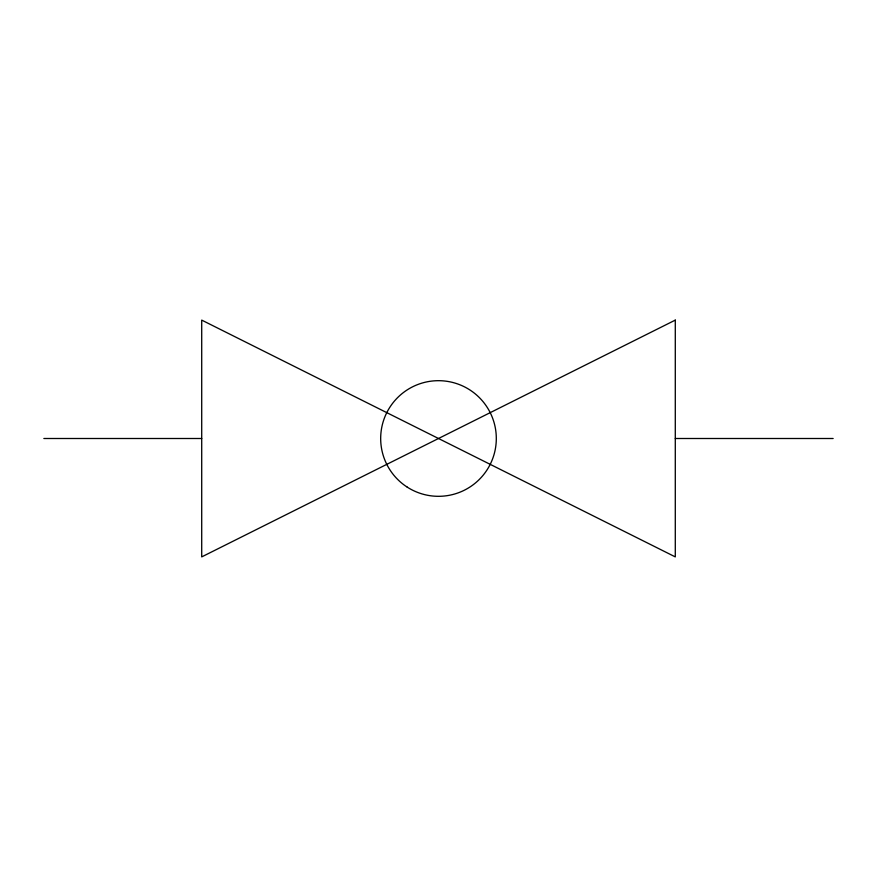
<?xml version="1.0" encoding="UTF-8"?>
<svg xmlns="http://www.w3.org/2000/svg" width="877" height="877" viewBox="0 0 877 877"><rect width="100%" height="100%" fill="white"/><g stroke="black" fill="none" stroke-linecap="round" stroke-linejoin="round"><path stroke-width="1.32" d="M43.85 438.5L201.71 438.5M675.29 438.5L833.15 438.5M675.29 320.105L201.71 556.895L201.71 320.105L675.29 556.895L675.29 320.105M407.235 487.13A57.805 57.805 0 0 0 496.239 441.263A57.805 57.805 0 0 0 412.015 387.108A57.805 57.805 0 0 0 407.235 487.13"/></g></svg>
